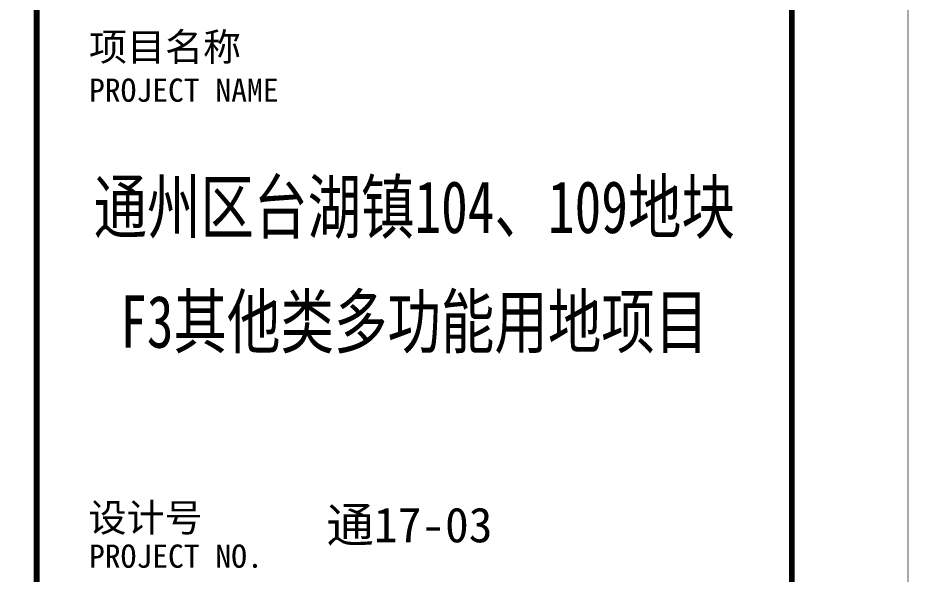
# Model space of a CAD drawing. Extents: x -280168 to 205214, y -148835 to -64913.
# Drawn here: x 77390 to 85055, y -102691 to -97901 of the extents above; entities that cross this region are included whole.
import ezdxf
from ezdxf.enums import TextEntityAlignment as Align

# ---------------------------------------------------------------- set-up
doc = ezdxf.new("R2010")
doc.units = 0
doc.header["$LTSCALE"] = 1000
doc.header["$MEASUREMENT"] = 0
doc.layers.add('04-不打印_辅助线', color=165, linetype='Continuous', plot=False)
doc.styles.add('图签信息$0$华文细黑', font='STXIHEI_0.TTF', dxfattribs={"height": 10})

# ---------------------------------------------------------------- blocks, each defined once
blk = doc.blocks.new('图框-A1+1-4')
for points, const_width in [([(0, 0), (1051, 0), (1051, 594), (0, 594)], 0.05), ([(976, 584), (25, 584), (25, 10), (976, 10)], 0.5)]:
    blk.add_lwpolyline(points, close=True, dxfattribs=dict(const_width=const_width))
blk = doc.blocks.new('图签信息')
at = {"const_width": 0.5}
blk.add_lwpolyline([(-65, 0), (0, 0), (0, 500.5), (-65, 500.5)], close=True, dxfattribs=at)
at = {"style": '图签信息$0$华文细黑'}
for s, height, p in [('项目名称', 2.4, (-60.5, 498.003)), ('PROJECT NAME', 2, (-60.5, 494.079)), ('设计号', 2.4, (-60.545, 457.479)), ('PROJECT NO.', 2, (-60.5, 453.965))]:
    blk.add_text(s, height=height, dxfattribs=at).set_placement(p, align=Align.TOP_LEFT)
at = {"color": 4, "style": '图签信息$0$华文细黑', "width": 0.75}
for s, p in [('通州区台湖镇104、109地块', (-32.5, 480.778)), ('F3其他类多功能用地项目', (-32.5, 470.905))]:
    blk.add_text(s, height=4.5, dxfattribs=at).set_placement(p, align=Align.CENTER)
at = {"color": 4, "ltscale": 0.001, "insert": (-40.062, 455.511), "char_height": 3, "width": 58.48948, "attachment_point": 4, "style": '图签信息$0$华文细黑'}
blk.add_mtext('通17-03', dxfattribs=at)
blk = doc.blocks.new('图签-A1')
at = {"color": 2}
blk.add_blockref('图签信息', (0, 0), dxfattribs=at)

msp = doc.modelspace()

# ---------------------------------------------------------------- linework, layer by layer
at = {"layer": '04-不打印_辅助线'}
msp.add_lwpolyline([(-17547.6, -117932.1), (77552.4, -117932.1), (77552.4, -90432.1), (-17547.6, -90432.1)], close=True, dxfattribs=at)

# ---------------------------------------------------------------- block references
at = {"xscale": 100, "yscale": 100, "zscale": 100}
for name, p in [('图框-A1+1-4', (-20047.6, -148832.1)), ('图签-A1', (84052.4, -147832.1))]:
    msp.add_blockref(name, p, dxfattribs=at)

doc.saveas('drawing.dxf')
